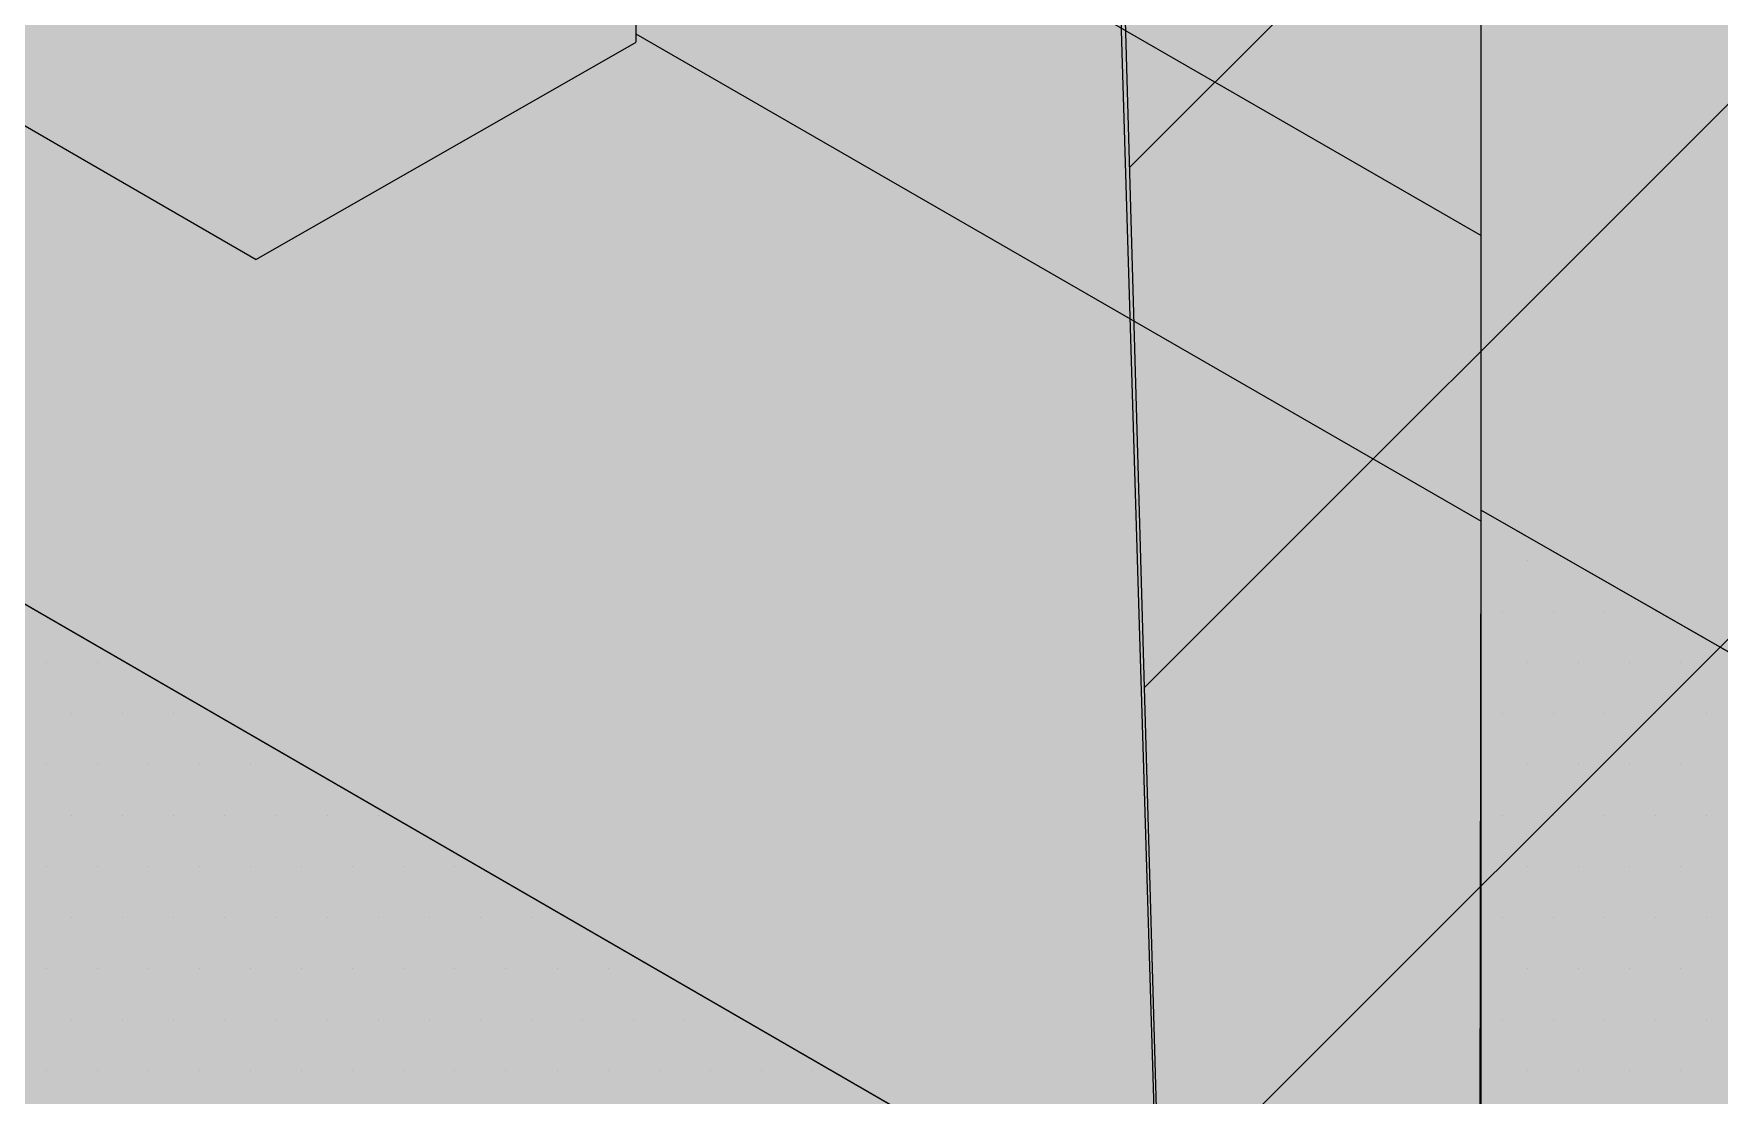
# Model space of a CAD drawing. Extents: x -1337 to 5791, y -3809 to 1769.
# Drawn here: x 717.14 to 761.68, y 1131.69 to 1159.76 of the extents above; entities that cross this region are included whole.
import ezdxf

# ---------------------------------------------------------------- set-up
doc = ezdxf.new("R2010")
doc.units = 0
doc.header["$MEASUREMENT"] = 0
for name, color, linetype, lineweight in [('.ATI-HATCH', 7, 'Continuous', 0), ('G-ANNO-TTLB', 7, 'Continuous', 0), ('TYVEK', 7, 'Continuous', 0)]:
    doc.layers.add(name, color=color, linetype=linetype, lineweight=lineweight)

# ---------------------------------------------------------------- blocks, each defined once
blk = doc.blocks.new('Block_88')
at = {"layer": '.ATI-HATCH'}
for points, knots in [([(699.603, 1114.952), (699.603, 1114.952), (728.372, 1098.309), (728.372, 1098.309), (728.372, 1098.309), (754.437, 1083.231), (754.437, 1083.231), (763.042, 1078.253), (774.053, 1081.193), (779.031, 1089.798), (780.616, 1092.538), (781.45, 1095.647), (781.45, 1098.812), (781.45, 1098.812), (781.45, 1132.236), (781.45, 1132.236), (781.45, 1132.236), (755.39, 1147.158), (755.39, 1147.158), (755.39, 1147.158), (755.39, 1147.146), (755.39, 1147.146), (755.39, 1147.146), (755.39, 1108.468), (755.39, 1108.468), (755.39, 1108.468), (728.372, 1124.097), (728.372, 1124.097), (728.372, 1124.097), (672.633, 1156.342), (672.633, 1156.342), (672.633, 1156.342), (672.719, 1156.39), (672.719, 1156.39), (672.719, 1156.39), (672.719, 1184.608), (672.719, 1184.608), (672.719, 1184.608), (650.324, 1197.447), (650.324, 1197.447), (650.324, 1197.447), (650.324, 1153.841), (650.324, 1153.841), (650.324, 1147.416), (653.749, 1141.478), (659.311, 1138.26), (659.311, 1138.26), (699.603, 1114.952), (699.603, 1114.952)], [0, 0, 0, 0, 1, 1, 1, 2, 2, 2, 3, 3, 3, 4, 4, 4, 5, 5, 5, 6, 6, 6, 7, 7, 7, 8, 8, 8, 9, 9, 9, 10, 10, 10, 11, 11, 11, 12, 12, 12, 13, 13, 13, 14, 14, 14, 15, 15, 15, 16, 16, 16, 16]), ([(728.372, 1124.097), (728.372, 1124.097), (755.34, 1108.497), (755.34, 1108.497), (755.34, 1108.497), (755.337, 1110.449), (755.337, 1110.449), (755.337, 1110.449), (755.39, 1122.418), (755.39, 1122.418), (755.39, 1122.418), (696.576, 1156.441), (696.576, 1156.441), (696.576, 1156.441), (672.811, 1156.441), (672.811, 1156.441), (672.811, 1156.441), (672.811, 1156.239), (672.811, 1156.239), (672.811, 1156.239), (728.372, 1124.097), (728.372, 1124.097)], [0, 0, 0, 0, 1, 1, 1, 2, 2, 2, 3, 3, 3, 4, 4, 4, 5, 5, 5, 6, 6, 6, 7, 7, 7, 7])]:
    blk.add_open_spline(points, degree=3, knots=knots, dxfattribs=at)
at = {"layer": '.ATI-HATCH', "color": 8, "lineweight": 0, "true_color": 0x808080}
for points in [[(756.62, 1145.843), (756.62, 1145.843), (756.62, 1145.843), (756.62, 1145.843)], [(755.945, 1144.493), (755.945, 1144.493), (755.945, 1144.493), (755.945, 1144.493)], [(757.295, 1144.493), (757.295, 1144.493), (757.295, 1144.493), (757.295, 1144.493)], [(758.645, 1144.493), (758.645, 1144.493), (758.645, 1144.493), (758.645, 1144.493)], [(759.995, 1144.493), (759.995, 1144.493), (759.995, 1144.493), (759.995, 1144.493)], [(717.47, 1143.143), (717.47, 1143.143), (717.47, 1143.143), (717.47, 1143.143)], [(718.82, 1143.143), (718.82, 1143.143), (718.82, 1143.143), (718.82, 1143.143)], [(756.62, 1143.143), (756.62, 1143.143), (756.62, 1143.143), (756.62, 1143.143)], [(757.97, 1143.143), (757.97, 1143.143), (757.97, 1143.143), (757.97, 1143.143)], [(759.32, 1143.143), (759.32, 1143.143), (759.32, 1143.143), (759.32, 1143.143)], [(760.67, 1143.143), (760.67, 1143.143), (760.67, 1143.143), (760.67, 1143.143)], [(718.145, 1141.793), (718.145, 1141.793), (718.145, 1141.793), (718.145, 1141.793)], [(719.495, 1141.793), (719.495, 1141.793), (719.495, 1141.793), (719.495, 1141.793)], [(720.845, 1141.793), (720.845, 1141.793), (720.845, 1141.793), (720.845, 1141.793)], [(755.945, 1141.793), (755.945, 1141.793), (755.945, 1141.793), (755.945, 1141.793)], [(757.295, 1141.793), (757.295, 1141.793), (757.295, 1141.793), (757.295, 1141.793)], [(758.645, 1141.793), (758.645, 1141.793), (758.645, 1141.793), (758.645, 1141.793)], [(759.995, 1141.793), (759.995, 1141.793), (759.995, 1141.793), (759.995, 1141.793)], [(761.345, 1141.793), (761.345, 1141.793), (761.345, 1141.793), (761.345, 1141.793)], [(717.47, 1140.443), (717.47, 1140.443), (717.47, 1140.443), (717.47, 1140.443)], [(718.82, 1140.443), (718.82, 1140.443), (718.82, 1140.443), (718.82, 1140.443)], [(720.17, 1140.443), (720.17, 1140.443), (720.17, 1140.443), (720.17, 1140.443)], [(721.52, 1140.443), (721.52, 1140.443), (721.52, 1140.443), (721.52, 1140.443)], [(722.87, 1140.443), (722.87, 1140.443), (722.87, 1140.443), (722.87, 1140.443)], [(724.22, 1140.443), (724.22, 1140.443), (724.22, 1140.443), (724.22, 1140.443)], [(756.62, 1140.443), (756.62, 1140.443), (756.62, 1140.443), (756.62, 1140.443)], [(757.97, 1140.443), (757.97, 1140.443), (757.97, 1140.443), (757.97, 1140.443)], [(759.32, 1140.443), (759.32, 1140.443), (759.32, 1140.443), (759.32, 1140.443)], [(760.67, 1140.443), (760.67, 1140.443), (760.67, 1140.443), (760.67, 1140.443)], [(718.145, 1139.093), (718.145, 1139.093), (718.145, 1139.093), (718.145, 1139.093)], [(719.495, 1139.093), (719.495, 1139.093), (719.495, 1139.093), (719.495, 1139.093)], [(720.845, 1139.093), (720.845, 1139.093), (720.845, 1139.093), (720.845, 1139.093)], [(722.195, 1139.093), (722.195, 1139.093), (722.195, 1139.093), (722.195, 1139.093)], [(723.545, 1139.093), (723.545, 1139.093), (723.545, 1139.093), (723.545, 1139.093)], [(724.895, 1139.093), (724.895, 1139.093), (724.895, 1139.093), (724.895, 1139.093)], [(726.245, 1139.093), (726.245, 1139.093), (726.245, 1139.093), (726.245, 1139.093)], [(755.945, 1139.093), (755.945, 1139.093), (755.945, 1139.093), (755.945, 1139.093)], [(757.295, 1139.093), (757.295, 1139.093), (757.295, 1139.093), (757.295, 1139.093)], [(758.645, 1139.093), (758.645, 1139.093), (758.645, 1139.093), (758.645, 1139.093)], [(759.995, 1139.093), (759.995, 1139.093), (759.995, 1139.093), (759.995, 1139.093)], [(761.345, 1139.093), (761.345, 1139.093), (761.345, 1139.093), (761.345, 1139.093)], [(717.47, 1137.743), (717.47, 1137.743), (717.47, 1137.743), (717.47, 1137.743)], [(718.82, 1137.743), (718.82, 1137.743), (718.82, 1137.743), (718.82, 1137.743)], [(720.17, 1137.743), (720.17, 1137.743), (720.17, 1137.743), (720.17, 1137.743)], [(721.52, 1137.743), (721.52, 1137.743), (721.52, 1137.743), (721.52, 1137.743)], [(722.87, 1137.743), (722.87, 1137.743), (722.87, 1137.743), (722.87, 1137.743)], [(724.22, 1137.743), (724.22, 1137.743), (724.22, 1137.743), (724.22, 1137.743)], [(725.57, 1137.743), (725.57, 1137.743), (725.57, 1137.743), (725.57, 1137.743)], [(726.92, 1137.743), (726.92, 1137.743), (726.92, 1137.743), (726.92, 1137.743)], [(728.27, 1137.743), (728.27, 1137.743), (728.27, 1137.743), (728.27, 1137.743)], [(756.62, 1137.743), (756.62, 1137.743), (756.62, 1137.743), (756.62, 1137.743)], [(757.97, 1137.743), (757.97, 1137.743), (757.97, 1137.743), (757.97, 1137.743)], [(759.32, 1137.743), (759.32, 1137.743), (759.32, 1137.743), (759.32, 1137.743)], [(760.67, 1137.743), (760.67, 1137.743), (760.67, 1137.743), (760.67, 1137.743)], [(718.145, 1136.393), (718.145, 1136.393), (718.145, 1136.393), (718.145, 1136.393)], [(719.495, 1136.393), (719.495, 1136.393), (719.495, 1136.393), (719.495, 1136.393)], [(720.845, 1136.393), (720.845, 1136.393), (720.845, 1136.393), (720.845, 1136.393)], [(722.195, 1136.393), (722.195, 1136.393), (722.195, 1136.393), (722.195, 1136.393)], [(723.545, 1136.393), (723.545, 1136.393), (723.545, 1136.393), (723.545, 1136.393)], [(724.895, 1136.393), (724.895, 1136.393), (724.895, 1136.393), (724.895, 1136.393)], [(726.245, 1136.393), (726.245, 1136.393), (726.245, 1136.393), (726.245, 1136.393)], [(727.595, 1136.393), (727.595, 1136.393), (727.595, 1136.393), (727.595, 1136.393)], [(728.945, 1136.393), (728.945, 1136.393), (728.945, 1136.393), (728.945, 1136.393)], [(730.295, 1136.393), (730.295, 1136.393), (730.295, 1136.393), (730.295, 1136.393)], [(755.945, 1136.393), (755.945, 1136.393), (755.945, 1136.393), (755.945, 1136.393)], [(757.295, 1136.393), (757.295, 1136.393), (757.295, 1136.393), (757.295, 1136.393)], [(758.645, 1136.393), (758.645, 1136.393), (758.645, 1136.393), (758.645, 1136.393)], [(759.995, 1136.393), (759.995, 1136.393), (759.995, 1136.393), (759.995, 1136.393)], [(761.345, 1136.393), (761.345, 1136.393), (761.345, 1136.393), (761.345, 1136.393)], [(717.47, 1135.043), (717.47, 1135.043), (717.47, 1135.043), (717.47, 1135.043)], [(718.82, 1135.043), (718.82, 1135.043), (718.82, 1135.043), (718.82, 1135.043)], [(720.17, 1135.043), (720.17, 1135.043), (720.17, 1135.043), (720.17, 1135.043)], [(721.52, 1135.043), (721.52, 1135.043), (721.52, 1135.043), (721.52, 1135.043)], [(722.87, 1135.043), (722.87, 1135.043), (722.87, 1135.043), (722.87, 1135.043)], [(724.22, 1135.043), (724.22, 1135.043), (724.22, 1135.043), (724.22, 1135.043)], [(725.57, 1135.043), (725.57, 1135.043), (725.57, 1135.043), (725.57, 1135.043)], [(726.92, 1135.043), (726.92, 1135.043), (726.92, 1135.043), (726.92, 1135.043)], [(728.27, 1135.043), (728.27, 1135.043), (728.27, 1135.043), (728.27, 1135.043)], [(729.62, 1135.043), (729.62, 1135.043), (729.62, 1135.043), (729.62, 1135.043)], [(730.97, 1135.043), (730.97, 1135.043), (730.97, 1135.043), (730.97, 1135.043)], [(732.32, 1135.043), (732.32, 1135.043), (732.32, 1135.043), (732.32, 1135.043)], [(756.62, 1135.043), (756.62, 1135.043), (756.62, 1135.043), (756.62, 1135.043)], [(757.97, 1135.043), (757.97, 1135.043), (757.97, 1135.043), (757.97, 1135.043)], [(759.32, 1135.043), (759.32, 1135.043), (759.32, 1135.043), (759.32, 1135.043)], [(760.67, 1135.043), (760.67, 1135.043), (760.67, 1135.043), (760.67, 1135.043)], [(718.145, 1133.693), (718.145, 1133.693), (718.145, 1133.693), (718.145, 1133.693)], [(719.495, 1133.693), (719.495, 1133.693), (719.495, 1133.693), (719.495, 1133.693)], [(720.845, 1133.693), (720.845, 1133.693), (720.845, 1133.693), (720.845, 1133.693)], [(722.195, 1133.693), (722.195, 1133.693), (722.195, 1133.693), (722.195, 1133.693)], [(723.545, 1133.693), (723.545, 1133.693), (723.545, 1133.693), (723.545, 1133.693)], [(724.895, 1133.693), (724.895, 1133.693), (724.895, 1133.693), (724.895, 1133.693)], [(726.245, 1133.693), (726.245, 1133.693), (726.245, 1133.693), (726.245, 1133.693)], [(727.595, 1133.693), (727.595, 1133.693), (727.595, 1133.693), (727.595, 1133.693)], [(728.945, 1133.693), (728.945, 1133.693), (728.945, 1133.693), (728.945, 1133.693)], [(730.295, 1133.693), (730.295, 1133.693), (730.295, 1133.693), (730.295, 1133.693)], [(731.645, 1133.693), (731.645, 1133.693), (731.645, 1133.693), (731.645, 1133.693)], [(732.995, 1133.693), (732.995, 1133.693), (732.995, 1133.693), (732.995, 1133.693)], [(734.345, 1133.693), (734.345, 1133.693), (734.345, 1133.693), (734.345, 1133.693)], [(735.695, 1133.693), (735.695, 1133.693), (735.695, 1133.693), (735.695, 1133.693)], [(755.945, 1133.693), (755.945, 1133.693), (755.945, 1133.693), (755.945, 1133.693)], [(757.295, 1133.693), (757.295, 1133.693), (757.295, 1133.693), (757.295, 1133.693)], [(758.645, 1133.693), (758.645, 1133.693), (758.645, 1133.693), (758.645, 1133.693)], [(759.995, 1133.693), (759.995, 1133.693), (759.995, 1133.693), (759.995, 1133.693)], [(761.345, 1133.693), (761.345, 1133.693), (761.345, 1133.693), (761.345, 1133.693)], [(717.47, 1132.343), (717.47, 1132.343), (717.47, 1132.343), (717.47, 1132.343)], [(718.82, 1132.343), (718.82, 1132.343), (718.82, 1132.343), (718.82, 1132.343)], [(720.17, 1132.343), (720.17, 1132.343), (720.17, 1132.343), (720.17, 1132.343)], [(721.52, 1132.343), (721.52, 1132.343), (721.52, 1132.343), (721.52, 1132.343)], [(722.87, 1132.343), (722.87, 1132.343), (722.87, 1132.343), (722.87, 1132.343)], [(724.22, 1132.343), (724.22, 1132.343), (724.22, 1132.343), (724.22, 1132.343)], [(725.57, 1132.343), (725.57, 1132.343), (725.57, 1132.343), (725.57, 1132.343)], [(726.92, 1132.343), (726.92, 1132.343), (726.92, 1132.343), (726.92, 1132.343)], [(728.27, 1132.343), (728.27, 1132.343), (728.27, 1132.343), (728.27, 1132.343)], [(729.62, 1132.343), (729.62, 1132.343), (729.62, 1132.343), (729.62, 1132.343)], [(730.97, 1132.343), (730.97, 1132.343), (730.97, 1132.343), (730.97, 1132.343)], [(732.32, 1132.343), (732.32, 1132.343), (732.32, 1132.343), (732.32, 1132.343)], [(733.67, 1132.343), (733.67, 1132.343), (733.67, 1132.343), (733.67, 1132.343)], [(735.02, 1132.343), (735.02, 1132.343), (735.02, 1132.343), (735.02, 1132.343)], [(736.37, 1132.343), (736.37, 1132.343), (736.37, 1132.343), (736.37, 1132.343)], [(737.72, 1132.343), (737.72, 1132.343), (737.72, 1132.343), (737.72, 1132.343)], [(756.62, 1132.343), (756.62, 1132.343), (756.62, 1132.343), (756.62, 1132.343)], [(757.97, 1132.343), (757.97, 1132.343), (757.97, 1132.343), (757.97, 1132.343)], [(759.32, 1132.343), (759.32, 1132.343), (759.32, 1132.343), (759.32, 1132.343)], [(760.67, 1132.343), (760.67, 1132.343), (760.67, 1132.343), (760.67, 1132.343)]]:
    blk.add_open_spline(points, degree=3, dxfattribs=at)
blk = doc.blocks.new('Block_114')
at = {"layer": '.ATI-HATCH', "true_color": 0xe6e6e6, "transparency": 33554687}
h = blk.add_hatch(color=254, dxfattribs=at)
edge = h.paths.add_edge_path()
edge.add_spline(control_points=[(1127.245, 1640.099), (1127.245, 1640.099), (1125.812, 1640.051), (1125.812, 1640.051), (1125.812, 1640.051), (1122.801, 1639.956), (1122.801, 1639.956), (1122.801, 1639.956), (1111.334, 1639.478), (1111.334, 1639.478), (1111.334, 1639.478), (1110.188, 1639.43), (1110.188, 1639.43), (1110.188, 1639.43), (1090.454, 1638.666), (1090.454, 1638.666), (1090.454, 1638.666), (1086.488, 1638.522), (1086.488, 1638.522), (1086.488, 1638.522), (1064.653, 1637.662), (1064.653, 1637.662), (1064.653, 1637.662), (1037.752, 1636.611), (1037.752, 1636.611), (1037.752, 1636.611), (1033.883, 1636.467), (1033.883, 1636.467), (1033.883, 1636.467), (1012.906, 1635.655), (1012.906, 1635.655), (1012.906, 1635.655), (999.099, 1635.13), (999.099, 1635.13), (999.099, 1635.13), (922.124, 1632.12), (922.124, 1632.12), (922.124, 1632.12), (843.096, 1629.014), (843.096, 1629.014), (843.096, 1629.014), (806.018, 1627.58), (806.018, 1627.58), (806.018, 1627.58), (772.428, 1626.291), (772.428, 1626.291), (772.428, 1626.291), (743.713, 1625.144), (743.713, 1625.144), (743.713, 1625.144), (721.447, 1624.283), (721.447, 1624.283), (721.447, 1624.283), (707.017, 1623.71), (707.017, 1623.71), (707.017, 1623.71), (701.857, 1623.519), (701.857, 1623.519), (701.857, 1623.519), (716.812, 1040.313), (716.812, 1040.313), (716.812, 1040.313), (716.861, 1038.976), (716.861, 1038.976), (716.861, 1038.976), (1114.678, 1092.203), (1114.678, 1092.203), (1114.678, 1092.203), (1127.245, 1640.099), (1127.245, 1640.099)], knot_values=[0, 0, 0, 0, 1, 1, 1, 2, 2, 2, 3, 3, 3, 4, 4, 4, 5, 5, 5, 6, 6, 6, 7, 7, 7, 8, 8, 8, 9, 9, 9, 10, 10, 10, 11, 11, 11, 12, 12, 12, 13, 13, 13, 14, 14, 14, 15, 15, 15, 16, 16, 16, 17, 17, 17, 18, 18, 18, 19, 19, 19, 20, 20, 20, 21, 21, 21, 22, 22, 22, 23, 23, 23, 23], degree=3, periodic=0)
edge.add_line((1127.245, 1640.099), (1127.245, 1640.099))
edge = h.paths.add_edge_path()
edge.add_spline(control_points=[(822.072, 1176.916), (822.072, 1176.916), (821.977, 1185.994), (821.977, 1185.994), (821.977, 1185.994), (818.728, 1444.629), (818.728, 1444.629), (818.728, 1444.629), (818.489, 1446.206), (818.489, 1446.206), (818.489, 1446.206), (818.68, 1446.684), (818.68, 1446.684), (818.68, 1446.684), (818.155, 1489.925), (818.155, 1489.925), (818.155, 1489.925), (818.059, 1497.57), (818.059, 1497.57), (818.059, 1497.57), (818.059, 1497.953), (818.059, 1497.953), (818.059, 1497.953), (1016.299, 1509.946), (1016.299, 1509.946), (1016.299, 1509.946), (1020.934, 1510.184), (1020.934, 1510.184), (1020.934, 1510.184), (1021.46, 1510.232), (1021.46, 1510.232), (1021.46, 1510.232), (1022.798, 1510.327), (1022.798, 1510.327), (1022.798, 1510.327), (1022.272, 1462.93), (1022.272, 1462.93), (1022.272, 1462.93), (1022.511, 1462.452), (1022.511, 1462.452), (1022.511, 1462.452), (1022.223, 1458.677), (1022.223, 1458.677), (1022.223, 1458.677), (1020.361, 1291.876), (1020.361, 1291.876), (1020.361, 1291.876), (1020.6, 1291.398), (1020.6, 1291.398), (1020.6, 1291.398), (1020.312, 1288.865), (1020.312, 1288.865), (1020.312, 1288.865), (1019.215, 1190.199), (1019.215, 1190.199), (1019.215, 1190.199), (822.216, 1167.599), (822.216, 1167.599), (822.216, 1167.599), (822.168, 1168.698), (822.168, 1168.698), (822.168, 1168.698), (822.168, 1169.224), (822.168, 1169.224), (822.168, 1169.224), (822.072, 1176.869), (822.072, 1176.869), (822.072, 1176.869), (822.072, 1176.916), (822.072, 1176.916)], knot_values=[0, 0, 0, 0, 1, 1, 1, 2, 2, 2, 3, 3, 3, 4, 4, 4, 5, 5, 5, 6, 6, 6, 7, 7, 7, 8, 8, 8, 9, 9, 9, 10, 10, 10, 11, 11, 11, 12, 12, 12, 13, 13, 13, 14, 14, 14, 15, 15, 15, 16, 16, 16, 17, 17, 17, 18, 18, 18, 19, 19, 19, 20, 20, 20, 21, 21, 21, 22, 22, 22, 23, 23, 23, 23], degree=3, periodic=0)
edge.add_line((822.072, 1176.916), (822.072, 1176.916))
at = {"layer": '.ATI-HATCH', "true_color": 0x000000, "transparency": 33554687}
h = blk.add_hatch(dxfattribs=at)
h.set_pattern_fill('_U', color=18, scale=10, angle=45, style=2, pattern_type=0)
h.set_pattern_definition([(45, (0, 0), (-7.071067, 7.07107), [])])
h.paths.add_polyline_path([(741.051, 1332.029), (820.848, 1340.319), (823.158, 1167.197), (1020.157, 1189.798), (1022.002, 1362.564), (1095.763, 1370.147), (1090.142, 1125.461), (748.236, 1081.791)])
at = {"layer": '.ATI-HATCH'}
blk.add_lwpolyline([(741.051, 1332.029), (820.848, 1340.319), (823.158, 1167.197), (1020.157, 1189.798), (1022.002, 1362.564), (1095.763, 1370.147), (1090.142, 1125.461), (748.236, 1081.791)], close=True, dxfattribs=at)
for points, knots in [([(1127.245, 1640.099), (1127.245, 1640.099), (1125.812, 1640.051), (1125.812, 1640.051), (1125.812, 1640.051), (1122.801, 1639.956), (1122.801, 1639.956), (1122.801, 1639.956), (1111.334, 1639.478), (1111.334, 1639.478), (1111.334, 1639.478), (1110.188, 1639.43), (1110.188, 1639.43), (1110.188, 1639.43), (1090.454, 1638.666), (1090.454, 1638.666), (1090.454, 1638.666), (1086.488, 1638.522), (1086.488, 1638.522), (1086.488, 1638.522), (1064.653, 1637.662), (1064.653, 1637.662), (1064.653, 1637.662), (1037.752, 1636.611), (1037.752, 1636.611), (1037.752, 1636.611), (1033.883, 1636.467), (1033.883, 1636.467), (1033.883, 1636.467), (1012.906, 1635.655), (1012.906, 1635.655), (1012.906, 1635.655), (999.099, 1635.13), (999.099, 1635.13), (999.099, 1635.13), (922.124, 1632.12), (922.124, 1632.12), (922.124, 1632.12), (843.096, 1629.014), (843.096, 1629.014), (843.096, 1629.014), (806.018, 1627.58), (806.018, 1627.58), (806.018, 1627.58), (772.428, 1626.291), (772.428, 1626.291), (772.428, 1626.291), (743.713, 1625.144), (743.713, 1625.144), (743.713, 1625.144), (721.447, 1624.283), (721.447, 1624.283), (721.447, 1624.283), (707.017, 1623.71), (707.017, 1623.71), (707.017, 1623.71), (701.857, 1623.519), (701.857, 1623.519), (701.857, 1623.519), (716.812, 1040.313), (716.812, 1040.313), (716.812, 1040.313), (716.861, 1038.976), (716.861, 1038.976), (716.861, 1038.976), (1114.678, 1092.203), (1114.678, 1092.203), (1114.678, 1092.203), (1127.245, 1640.099), (1127.245, 1640.099)], [0, 0, 0, 0, 1, 1, 1, 2, 2, 2, 3, 3, 3, 4, 4, 4, 5, 5, 5, 6, 6, 6, 7, 7, 7, 8, 8, 8, 9, 9, 9, 10, 10, 10, 11, 11, 11, 12, 12, 12, 13, 13, 13, 14, 14, 14, 15, 15, 15, 16, 16, 16, 17, 17, 17, 18, 18, 18, 19, 19, 19, 20, 20, 20, 21, 21, 21, 22, 22, 22, 23, 23, 23, 23]), ([(733.353, 1573.737), (733.353, 1573.737), (1100.348, 1590.376), (1100.348, 1590.376), (1100.348, 1590.376), (1089.705, 1126.01), (1089.705, 1126.01), (1089.705, 1126.01), (748.218, 1082.393), (748.218, 1082.393), (748.218, 1082.393), (733.353, 1573.737), (733.353, 1573.737)], [0, 0, 0, 0, 1, 1, 1, 2, 2, 2, 3, 3, 3, 4, 4, 4, 4])]:
    blk.add_open_spline(points, degree=3, knots=knots, dxfattribs=at)
at = {"layer": '.ATI-HATCH', "color": 18, "lineweight": 18, "true_color": 0x000000}
blk.add_open_spline([(733.353, 1573.737), (733.353, 1573.737), (1100.348, 1590.376), (1100.348, 1590.376), (1100.348, 1590.376), (1089.705, 1126.01), (1089.705, 1126.01), (1089.705, 1126.01), (748.218, 1082.393), (748.218, 1082.393), (748.218, 1082.393), (733.353, 1573.737), (733.353, 1573.737)], degree=3, knots=[0, 0, 0, 0, 1, 1, 1, 2, 2, 2, 3, 3, 3, 4, 4, 4, 4], dxfattribs=at)
blk = doc.blocks.new('Block_113')
at = {"layer": '.ATI-HATCH'}
blk.add_blockref('Block_114', (0, 0), dxfattribs=at)

msp = doc.modelspace()

# ---------------------------------------------------------------- hatches: boundary and pattern name
at = {"layer": 'G-ANNO-TTLB', "true_color": 0xff00ff, "transparency": 33554687}
h = msp.add_hatch(color=6, dxfattribs=at)
edge = h.paths.add_edge_path()
edge.add_spline(control_points=[(1773.018, -796.5), (1773.018, -796.5), (-1156.5, -796.5), (-1156.5, -796.5), (-1156.5, -796.5), (-1156.5, 1660.5), (-1156.5, 1660.5), (-1156.5, 1660.5), (1773.018, 1660.5), (1773.018, 1660.5), (1773.018, 1660.5), (1773.018, -796.5), (1773.018, -796.5)], knot_values=[0, 0, 0, 0, 1, 1, 1, 2, 2, 2, 3, 3, 3, 4, 4, 4, 4], degree=3, periodic=0)
edge = h.paths.add_edge_path()
edge.add_spline(control_points=[(-1147.5, 1651.5), (-1147.5, 1651.5), (-1147.5, -787.5), (-1147.5, -787.5), (-1147.5, -787.5), (1764.018, -787.5), (1764.018, -787.5), (1764.018, -787.5), (1764.018, 1651.5), (1764.018, 1651.5), (1764.018, 1651.5), (-1147.5, 1651.5), (-1147.5, 1651.5)], knot_values=[0, 0, 0, 0, 1, 1, 1, 2, 2, 2, 3, 3, 3, 4, 4, 4, 4], degree=3, periodic=0)
edge.add_line((-1147.5, 1651.5), (-1147.5, 1651.5))

# ---------------------------------------------------------------- linework, layer by layer
at = {"layer": 'G-ANNO-TTLB'}
for points in [[(1773.018, -796.5), (1773.018, -796.5), (-1156.5, -796.5), (-1156.5, -796.5), (-1156.5, -796.5), (-1156.5, 1660.5), (-1156.5, 1660.5), (-1156.5, 1660.5), (1773.018, 1660.5), (1773.018, 1660.5), (1773.018, 1660.5), (1773.018, -796.5), (1773.018, -796.5)], [(-1147.5, 1651.5), (-1147.5, 1651.5), (-1147.5, -787.5), (-1147.5, -787.5), (-1147.5, -787.5), (1764.018, -787.5), (1764.018, -787.5), (1764.018, -787.5), (1764.018, 1651.5), (1764.018, 1651.5), (1764.018, 1651.5), (-1147.5, 1651.5), (-1147.5, 1651.5)]]:
    msp.add_open_spline(points, degree=3, knots=[0, 0, 0, 0, 1, 1, 1, 2, 2, 2, 3, 3, 3, 4, 4, 4, 4], dxfattribs=at)
at = {"layer": 'TYVEK', "color": 18, "lineweight": 25, "true_color": 0x000000}
for p, q in [((755.39, 1108.67), (755.39, 1279.433)), ((733.051, 1167.311), (755.39, 1154.423)), ((733.051, 1159.759), (755.39, 1146.872))]:
    msp.add_line(p, q, dxfattribs=at)
at = {"layer": 'TYVEK', "color": 4, "lineweight": 25, "true_color": 0x00ffff}
for p, q in [((733.051, 1175.599), (733.051, 1159.54)), ((695.93, 1169.461), (723.019, 1153.79)), ((684.853, 1163.223), (755.39, 1122.418)), ((733.051, 1159.523), (723.019, 1153.79)), ((755.337, 1110.449), (755.39, 1147.158)), ((755.39, 1147.158), (781.504, 1132.205))]:
    msp.add_line(p, q, dxfattribs=at)

# ---------------------------------------------------------------- block references
at = {"layer": '.ATI-HATCH'}
for name in ['Block_113', 'Block_88']:
    msp.add_blockref(name, (0, 0), dxfattribs=at)

doc.saveas('drawing.dxf')
